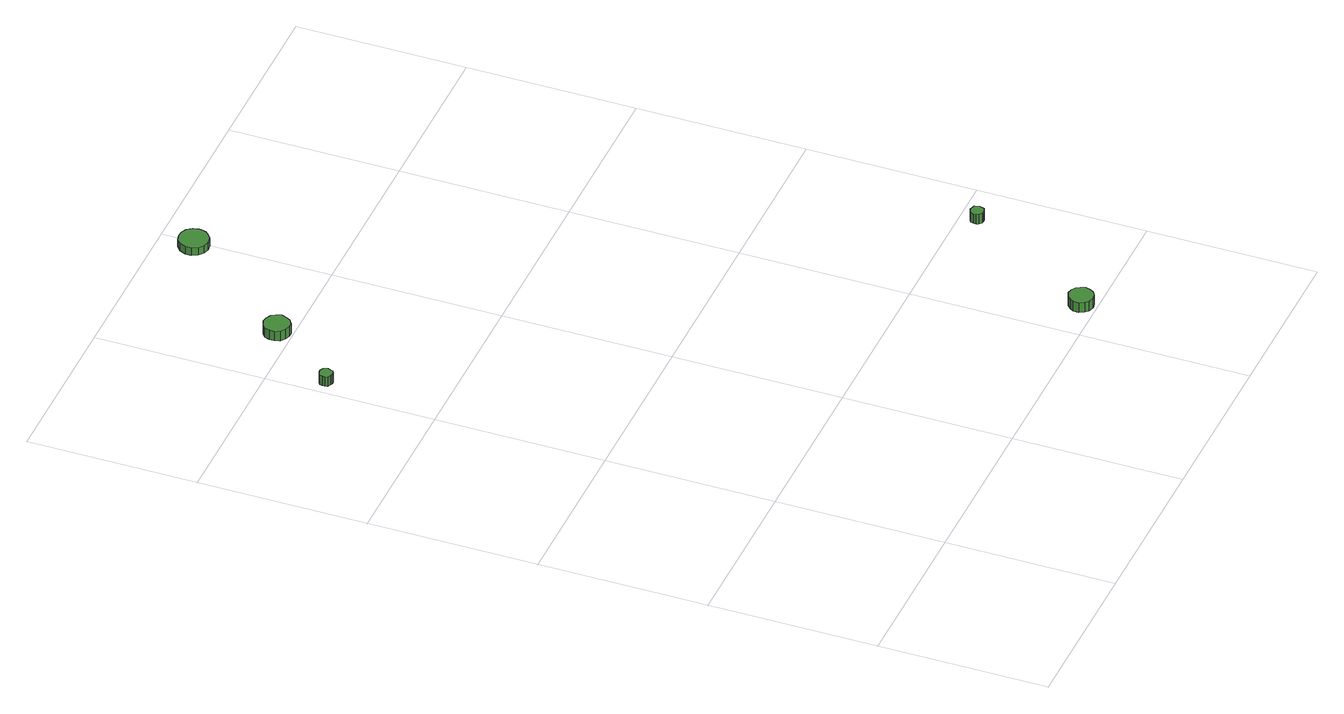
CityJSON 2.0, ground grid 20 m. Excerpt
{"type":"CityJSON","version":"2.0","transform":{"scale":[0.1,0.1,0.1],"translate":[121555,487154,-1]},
"CityObjects":{
"tree1":{"type":"SolitaryVegetationObject","attributes":{"function":"something"},"geometry":[{"type":"MultiSurface","lod":"1","boundaries":[[[0,1,2,3,4,5,6,7,8,9,10,11,12,13,14]],[[15,16,17,18,19,20,21,22,23,24,25,26,27,28,29]],[[0,29,28,1]],[[1,28,27,2]],[[2,27,26,3]],[[3,26,25,4]],[[4,25,24,5]],[[5,24,23,6]],[[6,23,22,7]],[[7,22,21,8]],[[8,21,20,9]],[[9,20,19,10]],[[10,19,18,11]],[[11,18,17,12]],[[12,17,16,13]],[[13,16,15,14]],[[14,15,29,0]]]}]},
"tree2":{"type":"SolitaryVegetationObject","attributes":{"function":"something"},"geometry":[{"type":"MultiSurface","lod":"1","boundaries":[[[30,31,32,33,34,35,36,37,38,39,40,41,42,43,44]],[[45,46,47,48,49,50,51,52,53,54,55,56,57,58,59]],[[30,59,58,31]],[[31,58,57,32]],[[32,57,56,33]],[[33,56,55,34]],[[34,55,54,35]],[[35,54,53,36]],[[36,53,52,37]],[[37,52,51,38]],[[38,51,50,39]],[[39,50,49,40]],[[40,49,48,41]],[[41,48,47,42]],[[42,47,46,43]],[[43,46,45,44]],[[44,45,59,30]]]}]},
"tree3":{"type":"SolitaryVegetationObject","attributes":{"function":"something"},"geometry":[{"type":"MultiSurface","lod":"1","boundaries":[[[60,61,62,63,64,65,66,67,68,69,70,71,72,73,74]],[[75,76,77,78,79,80,81,82,83,84,85,86,87,88,89]],[[60,89,88,61]],[[61,88,87,62]],[[62,87,86,63]],[[63,86,85,64]],[[64,85,84,65]],[[65,84,83,66]],[[66,83,82,67]],[[67,82,81,68]],[[68,81,80,69]],[[69,80,79,70]],[[70,79,78,71]],[[71,78,77,72]],[[72,77,76,73]],[[73,76,75,74]],[[74,75,89,60]]]}]},
"tree4":{"type":"SolitaryVegetationObject","attributes":{"function":"something"},"geometry":[{"type":"MultiSurface","lod":"1","boundaries":[[[90,91,92,93,94,95,96,97,98,99,100,101,102,103,104]],[[105,106,107,108,109,110,111,112,113,114,115,116,117,118,119]],[[90,119,118,91]],[[91,118,117,92]],[[92,117,116,93]],[[93,116,115,94]],[[94,115,114,95]],[[95,114,113,96]],[[96,113,112,97]],[[97,112,111,98]],[[98,111,110,99]],[[99,110,109,100]],[[100,109,108,101]],[[101,108,107,102]],[[102,107,106,103]],[[103,106,105,104]],[[104,105,119,90]]]}]},
"tree5":{"type":"SolitaryVegetationObject","attributes":{"function":"something"},"geometry":[{"type":"MultiSurface","lod":"1","boundaries":[[[120,121,122,123,124,125,126,127,128,129,130,131,132,133,134]],[[135,136,137,138,139,140,141,142,143,144,145,146,147,148,149]],[[120,149,148,121]],[[121,148,147,122]],[[122,147,146,123]],[[123,146,145,124]],[[124,145,144,125]],[[125,144,143,126]],[[126,143,142,127]],[[127,142,141,128]],[[128,141,140,129]],[[129,140,139,130]],[[130,139,138,131]],[[131,138,137,132]],[[132,137,136,133]],[[133,136,135,134]],[[134,135,149,120]]]}]}
},
"vertices":[
[20,733,25],[19,736,25],[18,738,25],[15,740,25],[12,740,25],[9,739,25],[6,737,25],[5,734,25],[5,731,25],[6,728,25],[9,726,25],[12,725,25],[15,725,25],[18,727,25],[19,730,25],[19,730,12],[18,727,12],[15,725,12],[12,725,12],[9,726,12],[6,728,12],[5,731,12],[5,734,12],[6,737,12],[9,739,12],[12,740,12],[15,740,12],[18,738,12],[19,736,12],[20,733,12],
[98,818,19],[96,824,19],[93,829,19],[87,832,19],[81,833,19],[75,831,19],[70,827,19],[68,821,19],[68,815,19],[70,809,19],[75,805,19],[81,803,19],[87,803,19],[93,807,19],[96,812,19],[96,812,6],[93,807,6],[87,803,6],[81,803,6],[75,805,6],[70,809,6],[68,815,6],[68,821,6],[70,827,6],[75,831,6],[81,833,6],[87,832,6],[93,829,6],[96,824,6],[98,818,6],
[461,17,24],[459,22,24],[456,27,24],[451,30,24],[445,31,24],[439,29,24],[435,25,24],[432,20,24],[432,14,24],[435,8,24],[439,4,24],[445,2,24],[451,3,24],[456,6,24],[459,11,24],[459,11,11],[456,6,11],[451,3,11],[445,2,11],[439,4,11],[435,8,11],[432,14,11],[432,20,11],[435,25,11],[439,29,11],[445,31,11],[451,30,11],[456,27,11],[459,22,11],[461,17,11],
[212,960,16],[210,967,16],[206,973,16],[200,976,16],[193,977,16],[186,975,16],[180,970,16],[177,963,16],[177,956,16],[180,949,16],[186,944,16],[193,942,16],[200,943,16],[206,947,16],[210,952,16],[210,952,6],[206,947,6],[200,943,6],[193,942,6],[186,944,6],[180,949,6],[177,956,6],[177,963,6],[180,970,6],[186,975,6],[193,977,6],[200,976,6],[206,973,6],[210,967,6],[212,960,6],
[546,175,30],[545,178,30],[544,181,30],[541,182,30],[538,183,30],[535,182,30],[532,180,30],[531,177,30],[531,173,30],[532,171,30],[535,168,30],[538,167,30],[541,168,30],[544,169,30],[545,172,30],[545,172,17],[544,169,17],[541,168,17],[538,167,17],[535,168,17],[532,171,17],[531,173,17],[531,177,17],[532,180,17],[535,182,17],[538,183,17],[541,182,17],[544,181,17],[545,178,17],[546,175,17]
]}
